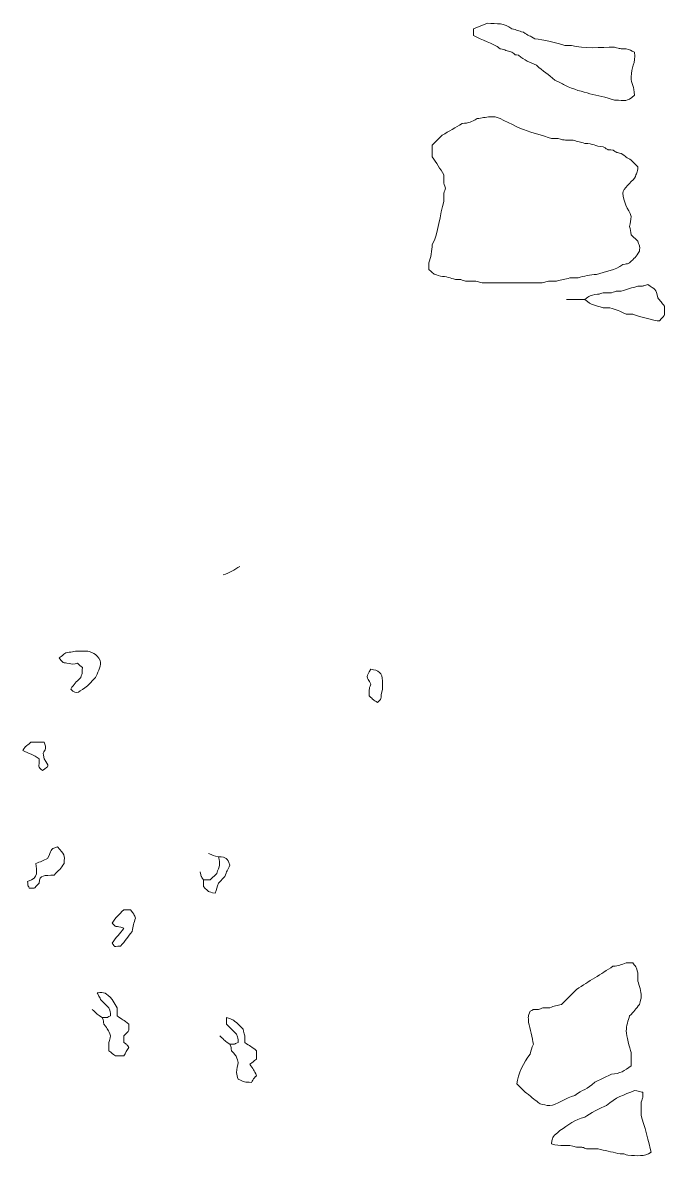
# Model space of a CAD drawing. Header units: millimetres. Extents: x -1760 to -1105, y 422 to 906.
# Drawn here: x -1186.3 to -1131.9, y 442.6 to 538.4 of the extents above; entities that cross this region are included whole.
import ezdxf

# ---------------------------------------------------------------- set-up
doc = ezdxf.new("R2010")
doc.units = ezdxf.units.MM
doc.header["$MEASUREMENT"] = 0
doc.layers.add('layer 1', color=7, linetype='Continuous')

msp = doc.modelspace()

# ---------------------------------------------------------------- linework, layer by layer
at = {"layer": 'layer 1', "color": 225, "lineweight": 0}
for points, knots in [([(-1144.9611, 537.8904), (-1144.5011, 537.7936), (-1144.4411, 537.7073), (-1143.9809, 537.6105), (-1143.9809, 537.6105), (-1143.5454, 537.2907), (-1143.4505, 537.3101), (-1143.0009, 537.0504), (-1143.0009, 537.0504), (-1142.4036, 537.0046), (-1141.0497, 536.6749), (-1140.4808, 536.4906), (-1140.4808, 536.4906), (-1140.4808, 536.4906), (-1139.9208, 536.4906), (-1139.9208, 536.4906), (-1139.9208, 536.4906), (-1138.8817, 536.1535), (-1137.4307, 536.3505), (-1136.2807, 536.3505), (-1136.2807, 536.3505), (-1135.7618, 536.1824), (-1135.8799, 536.2105), (-1135.3005, 536.2105), (-1135.3005, 536.2105), (-1135.0056, 536.1128), (-1134.8765, 536.0588), (-1134.6006, 535.9305), (-1134.6006, 535.9305), (-1134.4874, 534.9213), (-1134.8805, 534.69), (-1134.8805, 533.8305), (-1134.8805, 533.8305), (-1134.8805, 533.1953), (-1134.6174, 533.057), (-1134.6006, 532.2904), (-1134.6006, 532.2904), (-1135.2954, 531.6641), (-1135.3294, 531.8705), (-1136.2807, 531.8705), (-1136.2807, 531.8705), (-1137.7936, 532.361), (-1138.9101, 532.4001), (-1140.4808, 533.1306), (-1140.4808, 533.1306), (-1140.7546, 533.277), (-1141.0358, 533.4301), (-1141.3208, 533.5506), (-1141.3208, 533.5506), (-1141.8526, 534.0416), (-1142.3285, 534.3192), (-1142.8607, 534.8107), (-1142.8607, 534.8107), (-1143.4567, 535.0497), (-1143.8724, 535.2336), (-1144.4007, 535.6506), (-1144.4007, 535.6506), (-1144.963, 535.7683), (-1144.378, 535.5062), (-1144.9607, 535.9305), (-1144.9607, 535.9305), (-1145.4208, 536.0274), (-1145.4807, 536.1136), (-1145.9409, 536.2105), (-1145.9409, 536.2105), (-1146.6373, 536.7218), (-1147.4501, 536.8927), (-1148.1809, 537.3307), (-1148.1809, 537.3307), (-1148.1809, 537.3307), (-1148.1809, 537.8906), (-1148.1809, 537.8906), (-1148.1809, 537.8906), (-1148.1809, 537.8906), (-1147.0224, 538.3649), (-1147.0224, 538.3649), (-1147.0224, 538.3649), (-1146.1824, 538.3003), (-1145.613, 538.4054), (-1144.9607, 537.8906), (-1144.9607, 537.8906), (-1144.9607, 537.8906), (-1144.9611, 537.8904), (-1144.9611, 537.8904)], [0, 0, 0, 0, 0.0454545, 0.0454545, 0.0454545, 0.0454545, 0.0909091, 0.0909091, 0.0909091, 0.0909091, 0.1363636, 0.1363636, 0.1363636, 0.1363636, 0.1818182, 0.1818182, 0.1818182, 0.1818182, 0.2272727, 0.2272727, 0.2272727, 0.2272727, 0.2727273, 0.2727273, 0.2727273, 0.2727273, 0.3181818, 0.3181818, 0.3181818, 0.3181818, 0.3636364, 0.3636364, 0.3636364, 0.3636364, 0.4090909, 0.4090909, 0.4090909, 0.4090909, 0.4545455, 0.4545455, 0.4545455, 0.4545455, 0.5, 0.5, 0.5, 0.5, 0.5454545, 0.5454545, 0.5454545, 0.5454545, 0.5909091, 0.5909091, 0.5909091, 0.5909091, 0.6363636, 0.6363636, 0.6363636, 0.6363636, 0.6818182, 0.6818182, 0.6818182, 0.6818182, 0.7272727, 0.7272727, 0.7272727, 0.7272727, 0.7727273, 0.7727273, 0.7727273, 0.7727273, 0.8181818, 0.8181818, 0.8181818, 0.8181818, 0.8636364, 0.8636364, 0.8636364, 0.8636364, 0.9090909, 0.9090909, 0.9090909, 0.9090909, 1, 1, 1, 1]), ([(-1141.5942, 528.6316), (-1141.5942, 528.6316), (-1141.0342, 528.6316), (-1141.0342, 528.6316), (-1141.0342, 528.6316), (-1140.4531, 528.4431), (-1140.4103, 528.4918), (-1139.7741, 528.4918), (-1139.7741, 528.4918), (-1139.4257, 528.3789), (-1139.1424, 528.3247), (-1138.7939, 528.2116), (-1138.7939, 528.2116), (-1138.0446, 528.1951), (-1137.9511, 527.9853), (-1137.2538, 527.9317), (-1137.2538, 527.9317), (-1136.71, 527.6179), (-1137.0337, 527.6994), (-1136.4139, 527.6518), (-1136.4139, 527.6518), (-1135.9928, 527.4034), (-1136.1761, 527.4691), (-1135.714, 527.3717), (-1135.714, 527.3717), (-1135.3524, 527.0865), (-1135.2457, 527.0344), (-1134.874, 526.8118), (-1134.874, 526.8118), (-1134.874, 526.8118), (-1134.314, 526.2518), (-1134.314, 526.2518), (-1134.314, 526.2518), (-1134.3572, 525.6895), (-1134.3958, 525.7659), (-1134.5939, 525.2716), (-1134.5939, 525.2716), (-1134.8911, 524.9746), (-1135.5741, 524.3936), (-1135.5741, 524.0115), (-1135.5741, 524.0115), (-1135.5741, 523.3114), (-1135.1254, 522.6778), (-1134.8742, 522.0515), (-1134.8742, 522.0515), (-1134.8996, 521.7192), (-1134.9553, 521.5227), (-1135.0141, 521.2115), (-1135.0141, 521.2115), (-1134.9601, 520.932), (-1134.9269, 520.7912), (-1134.8742, 520.5116), (-1134.8742, 520.5116), (-1134.8742, 520.5116), (-1134.3142, 519.9516), (-1134.3142, 519.9516), (-1134.3142, 519.9516), (-1134.1277, 519.4133), (-1134.1545, 519.5766), (-1134.1741, 519.1116), (-1134.1741, 519.1116), (-1134.4628, 518.6398), (-1134.6033, 518.5426), (-1135.0141, 518.1314), (-1135.0141, 518.1314), (-1135.3582, 518.0078), (-1135.2541, 518.0535), (-1135.5741, 517.9916), (-1135.5741, 517.9916), (-1136.2244, 517.5141), (-1137.0725, 517.4083), (-1137.8142, 517.1516), (-1137.8142, 517.1516), (-1138.3182, 517.14), (-1138.9062, 517.0168), (-1139.3543, 516.8715), (-1139.3543, 516.8715), (-1139.3543, 516.8715), (-1140.0542, 516.8715), (-1140.0542, 516.8715), (-1140.0542, 516.8715), (-1140.4891, 516.7306), (-1140.7394, 516.7327), (-1141.1744, 516.5916), (-1141.1744, 516.5916), (-1141.1744, 516.5916), (-1141.8741, 516.5916), (-1141.8741, 516.5916), (-1141.8741, 516.5916), (-1142.4777, 516.396), (-1142.6141, 516.4515), (-1143.2743, 516.4515), (-1143.2743, 516.4515), (-1143.2743, 516.4515), (-1146.2145, 516.4515), (-1146.2145, 516.4515), (-1146.2145, 516.4515), (-1146.2145, 516.4515), (-1147.4746, 516.4515), (-1147.4746, 516.4515), (-1147.4746, 516.4515), (-1148.078, 516.6473), (-1148.2144, 516.5916), (-1148.8746, 516.5916), (-1148.8746, 516.5916), (-1149.369, 516.7517), (-1149.1642, 516.7196), (-1149.7146, 516.7316), (-1149.7146, 516.7316), (-1150.1303, 516.8664), (-1150.5132, 516.9763), (-1150.9747, 517.0116), (-1150.9747, 517.0116), (-1151.6404, 517.2419), (-1151.385, 517.0579), (-1151.9549, 517.5716), (-1151.9549, 517.5716), (-1151.9549, 517.5716), (-1151.9549, 518.1314), (-1151.9549, 518.1314), (-1151.9549, 518.1314), (-1151.8097, 518.5795), (-1151.6859, 519.1674), (-1151.6749, 519.6717), (-1151.6749, 519.6717), (-1151.1389, 520.6003), (-1151.0352, 522.2623), (-1150.6947, 523.3118), (-1150.6947, 523.3118), (-1150.6947, 523.918), (-1150.7627, 523.8958), (-1150.5547, 524.4318), (-1150.5547, 524.4318), (-1150.7627, 524.9679), (-1150.6947, 524.9458), (-1150.6947, 525.5521), (-1150.6947, 525.5521), (-1151.0147, 526.0862), (-1151.3306, 526.5658), (-1151.6749, 527.0921), (-1151.6749, 527.0921), (-1151.6749, 527.0921), (-1151.6749, 528.0723), (-1151.6749, 528.0723), (-1151.6749, 528.0723), (-1151.6749, 528.0723), (-1150.835, 528.9123), (-1150.835, 528.9123), (-1150.835, 528.9123), (-1150.2741, 529.2481), (-1149.7091, 529.5603), (-1149.1549, 529.8923), (-1149.1549, 529.8923), (-1148.5569, 529.9383), (-1148.3874, 530.0279), (-1147.8948, 530.3122), (-1147.8948, 530.3122), (-1147.4766, 530.3445), (-1147.2104, 530.4523), (-1146.7745, 530.4523), (-1146.7745, 530.4523), (-1146.7745, 530.4523), (-1146.3546, 530.4523), (-1146.3546, 530.4523), (-1146.3546, 530.4523), (-1146.0752, 530.4523), (-1144.5132, 529.5682), (-1143.9746, 529.3799), (-1143.9746, 529.3799), (-1143.1163, 529.0797), (-1142.422, 528.9004), (-1141.5947, 528.6322), (-1141.5947, 528.6322), (-1141.5947, 528.6322), (-1141.5942, 528.6316), (-1141.5942, 528.6316)], [0, 0, 0, 0, 0.0222222, 0.0222222, 0.0222222, 0.0222222, 0.0444444, 0.0444444, 0.0444444, 0.0444444, 0.0666667, 0.0666667, 0.0666667, 0.0666667, 0.0888889, 0.0888889, 0.0888889, 0.0888889, 0.1111111, 0.1111111, 0.1111111, 0.1111111, 0.1333333, 0.1333333, 0.1333333, 0.1333333, 0.1555556, 0.1555556, 0.1555556, 0.1555556, 0.1777778, 0.1777778, 0.1777778, 0.1777778, 0.2, 0.2, 0.2, 0.2, 0.2222222, 0.2222222, 0.2222222, 0.2222222, 0.2444444, 0.2444444, 0.2444444, 0.2444444, 0.2666667, 0.2666667, 0.2666667, 0.2666667, 0.2888889, 0.2888889, 0.2888889, 0.2888889, 0.3111111, 0.3111111, 0.3111111, 0.3111111, 0.3333333, 0.3333333, 0.3333333, 0.3333333, 0.3555556, 0.3555556, 0.3555556, 0.3555556, 0.3777778, 0.3777778, 0.3777778, 0.3777778, 0.4, 0.4, 0.4, 0.4, 0.4222222, 0.4222222, 0.4222222, 0.4222222, 0.4444444, 0.4444444, 0.4444444, 0.4444444, 0.4666667, 0.4666667, 0.4666667, 0.4666667, 0.4888889, 0.4888889, 0.4888889, 0.4888889, 0.5111111, 0.5111111, 0.5111111, 0.5111111, 0.5333333, 0.5333333, 0.5333333, 0.5333333, 0.5555556, 0.5555556, 0.5555556, 0.5555556, 0.5777778, 0.5777778, 0.5777778, 0.5777778, 0.6, 0.6, 0.6, 0.6, 0.6222222, 0.6222222, 0.6222222, 0.6222222, 0.6444444, 0.6444444, 0.6444444, 0.6444444, 0.6666667, 0.6666667, 0.6666667, 0.6666667, 0.6888889, 0.6888889, 0.6888889, 0.6888889, 0.7111111, 0.7111111, 0.7111111, 0.7111111, 0.7333333, 0.7333333, 0.7333333, 0.7333333, 0.7555556, 0.7555556, 0.7555556, 0.7555556, 0.7777778, 0.7777778, 0.7777778, 0.7777778, 0.8, 0.8, 0.8, 0.8, 0.8222222, 0.8222222, 0.8222222, 0.8222222, 0.8444444, 0.8444444, 0.8444444, 0.8444444, 0.8666667, 0.8666667, 0.8666667, 0.8666667, 0.8888889, 0.8888889, 0.8888889, 0.8888889, 0.9111111, 0.9111111, 0.9111111, 0.9111111, 0.9333333, 0.9333333, 0.9333333, 0.9333333, 0.9555556, 0.9555556, 0.9555556, 0.9555556, 1, 1, 1, 1]), ([(-1138.7946, 515.0505), (-1138.1758, 514.4927), (-1137.9957, 514.6069), (-1137.2545, 514.3504), (-1137.2545, 514.3504), (-1137.2545, 514.3504), (-1136.6945, 514.3504), (-1136.6945, 514.3504), (-1136.6945, 514.3504), (-1136.1285, 514.1546), (-1135.8316, 514.1005), (-1135.2945, 513.7905), (-1135.2945, 513.7905), (-1135.2945, 513.7905), (-1134.7345, 513.7905), (-1134.7345, 513.7905), (-1134.7345, 513.7905), (-1134.2895, 513.6463), (-1132.9066, 513.2393), (-1132.4944, 513.2305), (-1132.4944, 513.2305), (-1131.9126, 513.8759), (-1132.0744, 513.6083), (-1132.0744, 514.4906), (-1132.0744, 514.4906), (-1132.2838, 514.7499), (-1132.4245, 514.9318), (-1132.6344, 515.1905), (-1132.6344, 515.1905), (-1132.7917, 515.9374), (-1132.8526, 515.8904), (-1133.4744, 516.3108), (-1133.4744, 516.3108), (-1133.9688, 516.1504), (-1133.764, 516.1827), (-1134.3143, 516.1707), (-1134.3143, 516.1707), (-1134.7872, 516.0174), (-1135.2363, 515.9162), (-1135.7145, 515.7507), (-1135.7145, 515.7507), (-1136.265, 515.7391), (-1136.06, 515.771), (-1136.5545, 515.6107), (-1136.5545, 515.6107), (-1136.5545, 515.6107), (-1137.2544, 515.6107), (-1137.2544, 515.6107), (-1137.2544, 515.6107), (-1137.6653, 515.4745), (-1137.5119, 515.5047), (-1137.9543, 515.4708), (-1137.9543, 515.4708), (-1138.5221, 515.2743), (-1138.3047, 515.4101), (-1138.7942, 515.0508), (-1138.7942, 515.0508), (-1138.7942, 515.0508), (-1140.3344, 515.0508), (-1140.3344, 515.0508)], [0, 0, 0, 0, 0.0625, 0.0625, 0.0625, 0.0625, 0.125, 0.125, 0.125, 0.125, 0.1875, 0.1875, 0.1875, 0.1875, 0.25, 0.25, 0.25, 0.25, 0.3125, 0.3125, 0.3125, 0.3125, 0.375, 0.375, 0.375, 0.375, 0.4375, 0.4375, 0.4375, 0.4375, 0.5, 0.5, 0.5, 0.5, 0.5625, 0.5625, 0.5625, 0.5625, 0.625, 0.625, 0.625, 0.625, 0.6875, 0.6875, 0.6875, 0.6875, 0.75, 0.75, 0.75, 0.75, 0.8125, 0.8125, 0.8125, 0.8125, 0.875, 0.875, 0.875, 0.875, 1, 1, 1, 1]), ([(-1180.0975, 485.0898), (-1179.9398, 484.8944), (-1179.6775, 484.6559), (-1179.6775, 484.3899), (-1179.6775, 484.3899), (-1179.6775, 484.0419), (-1179.967, 483.4554), (-1180.0975, 483.1298), (-1180.0975, 483.1298), (-1180.0975, 483.1298), (-1180.7974, 482.4297), (-1180.7974, 482.4297), (-1180.7974, 482.4297), (-1181.4423, 482.0079), (-1181.6926, 481.5617), (-1182.1976, 482.1498), (-1182.1976, 482.1498), (-1181.9088, 482.6216), (-1181.7684, 482.719), (-1181.3576, 483.1299), (-1181.3576, 483.1299), (-1181.1973, 483.6242), (-1181.2296, 483.4196), (-1181.2176, 483.9699), (-1181.2176, 483.9699), (-1181.912, 484.5426), (-1181.2929, 484.319), (-1182.0575, 484.2497), (-1182.0575, 484.2497), (-1182.8816, 484.5171), (-1182.7215, 484.1377), (-1183.1776, 484.8099), (-1183.1776, 484.8099), (-1182.9127, 484.9796), (-1182.8714, 485.0252), (-1182.6177, 485.2298), (-1182.6177, 485.2298), (-1182.1995, 485.2619), (-1181.9334, 485.3697), (-1181.4975, 485.3697), (-1181.4975, 485.3697), (-1181.4975, 485.3697), (-1181.0775, 485.3697), (-1181.0775, 485.3697), (-1181.0775, 485.3697), (-1180.5498, 485.3697), (-1180.5246, 485.2694), (-1180.0975, 485.0898)], [0, 0, 0, 0, 0.0769231, 0.0769231, 0.0769231, 0.0769231, 0.1538462, 0.1538462, 0.1538462, 0.1538462, 0.2307692, 0.2307692, 0.2307692, 0.2307692, 0.3076923, 0.3076923, 0.3076923, 0.3076923, 0.3846154, 0.3846154, 0.3846154, 0.3846154, 0.4615385, 0.4615385, 0.4615385, 0.4615385, 0.5384615, 0.5384615, 0.5384615, 0.5384615, 0.6153846, 0.6153846, 0.6153846, 0.6153846, 0.6923077, 0.6923077, 0.6923077, 0.6923077, 0.7692308, 0.7692308, 0.7692308, 0.7692308, 0.8461538, 0.8461538, 0.8461538, 0.8461538, 1, 1, 1, 1]), ([(-1155.8751, 482.8491), (-1155.8751, 482.8491), (-1155.8751, 482.1492), (-1155.8751, 482.1492), (-1155.8751, 482.1492), (-1156.1192, 481.3966), (-1155.8077, 481.4479), (-1156.2951, 481.0292), (-1156.2951, 481.0292), (-1156.6926, 481.2687), (-1156.6346, 481.2364), (-1156.9951, 481.589), (-1156.9951, 481.589), (-1156.9951, 482.1805), (-1157.0546, 482.0552), (-1156.8551, 482.5692), (-1156.8551, 482.5692), (-1157.2368, 483.2305), (-1157.3079, 483.194), (-1156.8551, 483.8293), (-1156.8551, 483.8293), (-1156.2536, 483.7699), (-1155.8749, 483.5083), (-1155.8749, 482.8491), (-1155.8749, 482.8491), (-1155.8749, 482.8491), (-1155.8751, 482.8491), (-1155.8751, 482.8491)], [0, 0, 0, 0, 0.125, 0.125, 0.125, 0.125, 0.25, 0.25, 0.25, 0.25, 0.375, 0.375, 0.375, 0.375, 0.5, 0.5, 0.5, 0.5, 0.625, 0.625, 0.625, 0.625, 0.75, 0.75, 0.75, 0.75, 1, 1, 1, 1]), ([(-1184.8566, 476.2683), (-1185.354, 476.6334), (-1185.7188, 476.7183), (-1186.2568, 476.9682), (-1186.2568, 476.9682), (-1185.9367, 477.4513), (-1186.0307, 477.2841), (-1185.5569, 477.6683), (-1185.5569, 477.6683), (-1185.5569, 477.6683), (-1184.4367, 477.6683), (-1184.4367, 477.6683), (-1184.4367, 477.6683), (-1184.0504, 476.6138), (-1184.7475, 477.2665), (-1184.4367, 476.2681), (-1184.4367, 476.2681), (-1184.4367, 476.2681), (-1184.4367, 476.2694), (-1184.4367, 476.2694), (-1184.4367, 476.2694), (-1184.0495, 475.5985), (-1183.9512, 475.7139), (-1184.5767, 475.2892), (-1184.5767, 475.2892), (-1185.0124, 475.6635), (-1184.8566, 475.5368), (-1184.8566, 476.2694), (-1184.8566, 476.2694), (-1184.8566, 476.2694), (-1184.8566, 476.2683), (-1184.8566, 476.2683)], [0, 0, 0, 0, 0.1111111, 0.1111111, 0.1111111, 0.1111111, 0.2222222, 0.2222222, 0.2222222, 0.2222222, 0.3333333, 0.3333333, 0.3333333, 0.3333333, 0.4444444, 0.4444444, 0.4444444, 0.4444444, 0.5555556, 0.5555556, 0.5555556, 0.5555556, 0.6666667, 0.6666667, 0.6666667, 0.6666667, 0.7777778, 0.7777778, 0.7777778, 0.7777778, 1, 1, 1, 1]), ([(-1185.1373, 467.4477), (-1184.7938, 467.5886), (-1184.4868, 467.6773), (-1184.1571, 467.8677), (-1184.1571, 467.8677), (-1183.7445, 468.5827), (-1184.0567, 468.6302), (-1183.3171, 468.8478), (-1183.3171, 468.8478), (-1182.7151, 468.1957), (-1182.71, 468.1857), (-1182.7571, 467.4477), (-1182.7571, 467.4477), (-1183.0458, 466.9758), (-1183.1862, 466.8786), (-1183.5971, 466.4675), (-1183.5971, 466.4675), (-1184.4077, 466.3747), (-1184.8565, 466.5552), (-1184.8566, 465.7676), (-1184.8566, 465.7676), (-1185.4555, 465.2278), (-1184.9912, 465.4171), (-1185.6966, 465.3476), (-1185.6966, 465.3476), (-1185.8709, 465.7522), (-1185.7966, 465.3986), (-1185.8478, 465.9295), (-1185.8478, 465.9295), (-1184.8138, 466.2242), (-1185.1195, 466.8047), (-1185.1373, 467.4477)], [0, 0, 0, 0, 0.1111111, 0.1111111, 0.1111111, 0.1111111, 0.2222222, 0.2222222, 0.2222222, 0.2222222, 0.3333333, 0.3333333, 0.3333333, 0.3333333, 0.4444444, 0.4444444, 0.4444444, 0.4444444, 0.5555556, 0.5555556, 0.5555556, 0.5555556, 0.6666667, 0.6666667, 0.6666667, 0.6666667, 0.7777778, 0.7777778, 0.7777778, 0.7777778, 1, 1, 1, 1]), ([(-1169.7358, 468.0079), (-1169.5217, 467.3473), (-1169.6589, 467.2346), (-1169.8759, 466.6077), (-1169.8759, 466.6077), (-1169.8759, 466.6077), (-1170.4359, 466.0477), (-1170.4359, 466.0477), (-1170.4359, 466.0477), (-1170.4359, 466.0477), (-1170.9957, 466.0477), (-1170.9957, 466.0477), (-1170.9957, 466.0477), (-1170.9957, 466.0477), (-1170.9957, 465.4878), (-1170.9957, 465.4878), (-1170.9957, 465.4878), (-1170.4918, 465.0225), (-1170.6662, 465.0649), (-1170.0157, 464.9278), (-1170.0157, 464.9278), (-1169.8806, 465.2571), (-1169.8453, 465.4296), (-1169.7356, 465.7678), (-1169.7356, 465.7678), (-1169.7356, 465.7678), (-1169.1758, 466.3278), (-1169.1758, 466.3278), (-1169.1758, 466.3278), (-1169.0507, 466.798), (-1168.9438, 466.8631), (-1168.7558, 467.3078), (-1168.7558, 467.3078), (-1169.0237, 467.928), (-1169.011, 467.9521), (-1169.7358, 468.0079), (-1169.7358, 468.0079), (-1170.1542, 468.0959), (-1170.1934, 468.1343), (-1170.5758, 468.2876)], [0, 0, 0, 0, 0.0909091, 0.0909091, 0.0909091, 0.0909091, 0.1818182, 0.1818182, 0.1818182, 0.1818182, 0.2727273, 0.2727273, 0.2727273, 0.2727273, 0.3636364, 0.3636364, 0.3636364, 0.3636364, 0.4545455, 0.4545455, 0.4545455, 0.4545455, 0.5454545, 0.5454545, 0.5454545, 0.5454545, 0.6363636, 0.6363636, 0.6363636, 0.6363636, 0.7272727, 0.7272727, 0.7272727, 0.7272727, 0.8181818, 0.8181818, 0.8181818, 0.8181818, 1, 1, 1, 1]), ([(-1177.1573, 463.5282), (-1176.8171, 463.1064), (-1176.9375, 463.3168), (-1176.7373, 462.8283), (-1176.7373, 462.8283), (-1176.8599, 462.4503), (-1176.9418, 462.1079), (-1177.0173, 461.7082), (-1177.0173, 461.7082), (-1177.3997, 461.2365), (-1177.5657, 460.9159), (-1177.9974, 460.4481), (-1177.9974, 460.4481), (-1178.7663, 460.4648), (-1178.3638, 460.3394), (-1178.6974, 460.728), (-1178.6974, 460.728), (-1178.3702, 461.2628), (-1178.0445, 461.4533), (-1177.7172, 461.9881), (-1177.7172, 461.9881), (-1178.4751, 462.2823), (-1178.2476, 461.8844), (-1178.6974, 462.4081), (-1178.6974, 462.4081), (-1178.3901, 462.9105), (-1178.1539, 463.0916), (-1177.7172, 463.5282), (-1177.7172, 463.5282), (-1177.7172, 463.5282), (-1177.1573, 463.5282), (-1177.1573, 463.5282)], [0, 0, 0, 0, 0.1111111, 0.1111111, 0.1111111, 0.1111111, 0.2222222, 0.2222222, 0.2222222, 0.2222222, 0.3333333, 0.3333333, 0.3333333, 0.3333333, 0.4444444, 0.4444444, 0.4444444, 0.4444444, 0.5555556, 0.5555556, 0.5555556, 0.5555556, 0.6666667, 0.6666667, 0.6666667, 0.6666667, 0.7777778, 0.7777778, 0.7777778, 0.7777778, 1, 1, 1, 1]), ([(-1134.735, 459.0484), (-1134.3757, 458.559), (-1134.5115, 458.7763), (-1134.315, 458.2085), (-1134.315, 458.2085), (-1134.315, 458.2085), (-1134.315, 457.5086), (-1134.315, 457.5086), (-1134.315, 457.5086), (-1134.1995, 457.1517), (-1134.0351, 456.643), (-1134.0351, 456.2485), (-1134.0351, 456.2485), (-1134.0351, 455.9447), (-1134.1083, 455.9013), (-1134.175, 455.5484), (-1134.175, 455.5484), (-1134.4881, 455.1626), (-1134.641, 454.951), (-1135.0149, 454.5684), (-1135.0149, 454.5684), (-1135.1307, 454.2117), (-1135.295, 453.7028), (-1135.295, 453.3083), (-1135.295, 453.3083), (-1135.295, 452.8943), (-1135.0051, 451.8892), (-1134.8751, 451.4881), (-1134.8751, 451.4881), (-1134.8751, 451.4881), (-1134.8751, 450.3679), (-1134.8751, 450.3679), (-1134.8751, 450.3679), (-1135.4515, 449.913), (-1135.8119, 449.7251), (-1136.5432, 449.644), (-1136.5432, 449.644), (-1136.5432, 449.644), (-1137.9551, 448.9681), (-1137.9551, 448.9681), (-1137.9551, 448.9681), (-1138.6231, 448.3514), (-1138.9651, 448.3768), (-1139.6352, 447.8478), (-1139.6352, 447.8478), (-1140.3378, 447.6998), (-1141.2511, 447.0079), (-1141.7351, 447.0079), (-1141.7351, 447.0079), (-1142.071, 447.0079), (-1142.265, 447.0892), (-1142.5751, 447.1477), (-1142.5751, 447.1477), (-1142.8268, 447.3467), (-1142.8792, 447.3968), (-1143.1351, 447.5677), (-1143.1351, 447.5677), (-1143.4641, 447.8709), (-1143.4957, 447.8983), (-1143.835, 448.1278), (-1143.835, 448.1278), (-1143.835, 448.1278), (-1144.5351, 448.8277), (-1144.5351, 448.8277), (-1144.5351, 448.8277), (-1144.4697, 449.6782), (-1143.9386, 450.6843), (-1143.4149, 451.3477), (-1143.4149, 451.3477), (-1143.3267, 451.7661), (-1143.2884, 451.8053), (-1143.1349, 452.1877), (-1143.1349, 452.1877), (-1143.233, 452.707), (-1143.3974, 453.522), (-1143.5549, 454.008), (-1143.5549, 454.008), (-1143.5549, 454.5994), (-1143.6144, 454.4742), (-1143.4149, 454.9882), (-1143.4149, 454.9882), (-1142.9679, 455.1656), (-1143.2813, 455.1159), (-1142.715, 455.128), (-1142.715, 455.128), (-1142.196, 455.2963), (-1142.3142, 455.2681), (-1141.7348, 455.2681), (-1141.7348, 455.2681), (-1141.3672, 455.3955), (-1141.152, 455.4731), (-1140.7549, 455.548), (-1140.7549, 455.548), (-1140.7549, 455.548), (-1139.4948, 456.8081), (-1139.4948, 456.8081), (-1139.4948, 456.8081), (-1138.4609, 457.4844), (-1137.4267, 458.1065), (-1136.4146, 458.7683), (-1136.4146, 458.7683), (-1135.8974, 458.8078), (-1135.7524, 458.8899), (-1135.2945, 459.0483), (-1135.2945, 459.0483), (-1135.2945, 459.0483), (-1134.7345, 459.0483), (-1134.7345, 459.0483), (-1134.7345, 459.0483), (-1134.7345, 459.0483), (-1134.735, 459.0484), (-1134.735, 459.0484)], [0, 0, 0, 0, 0.0344828, 0.0344828, 0.0344828, 0.0344828, 0.0689655, 0.0689655, 0.0689655, 0.0689655, 0.1034483, 0.1034483, 0.1034483, 0.1034483, 0.137931, 0.137931, 0.137931, 0.137931, 0.1724138, 0.1724138, 0.1724138, 0.1724138, 0.2068966, 0.2068966, 0.2068966, 0.2068966, 0.2413793, 0.2413793, 0.2413793, 0.2413793, 0.2758621, 0.2758621, 0.2758621, 0.2758621, 0.3103448, 0.3103448, 0.3103448, 0.3103448, 0.3448276, 0.3448276, 0.3448276, 0.3448276, 0.3793103, 0.3793103, 0.3793103, 0.3793103, 0.4137931, 0.4137931, 0.4137931, 0.4137931, 0.4482759, 0.4482759, 0.4482759, 0.4482759, 0.4827586, 0.4827586, 0.4827586, 0.4827586, 0.5172414, 0.5172414, 0.5172414, 0.5172414, 0.5517241, 0.5517241, 0.5517241, 0.5517241, 0.5862069, 0.5862069, 0.5862069, 0.5862069, 0.6206897, 0.6206897, 0.6206897, 0.6206897, 0.6551724, 0.6551724, 0.6551724, 0.6551724, 0.6896552, 0.6896552, 0.6896552, 0.6896552, 0.7241379, 0.7241379, 0.7241379, 0.7241379, 0.7586207, 0.7586207, 0.7586207, 0.7586207, 0.7931034, 0.7931034, 0.7931034, 0.7931034, 0.8275862, 0.8275862, 0.8275862, 0.8275862, 0.862069, 0.862069, 0.862069, 0.862069, 0.8965517, 0.8965517, 0.8965517, 0.8965517, 0.9310345, 0.9310345, 0.9310345, 0.9310345, 1, 1, 1, 1]), ([(-1179.677, 455.9682), (-1179.677, 455.9682), (-1178.9769, 455.2683), (-1178.9769, 455.2683), (-1178.9769, 455.2683), (-1178.8408, 454.8573), (-1178.8709, 455.0108), (-1178.8371, 454.5684), (-1178.8371, 454.5684), (-1179.284, 454.3909), (-1178.9706, 454.4407), (-1179.537, 454.4283), (-1179.537, 454.4283), (-1179.4188, 454.0992), (-1179.4592, 454.1653), (-1179.3969, 453.8683), (-1179.3969, 453.8683), (-1179.0316, 453.4054), (-1179.0461, 453.4095), (-1178.8371, 452.8883), (-1178.8371, 452.8883), (-1178.9, 452.5875), (-1178.8713, 452.6473), (-1178.9769, 452.3282), (-1178.9769, 452.3282), (-1178.9769, 452.3282), (-1178.9769, 451.6283), (-1178.9769, 451.6283), (-1178.9769, 451.6283), (-1178.7252, 451.4294), (-1178.6728, 451.3793), (-1178.4171, 451.2084), (-1178.4171, 451.2084), (-1178.4171, 451.2084), (-1177.717, 451.2084), (-1177.717, 451.2084), (-1177.717, 451.2084), (-1177.597, 451.4073), (-1177.417, 451.7095), (-1177.297, 451.9083), (-1177.297, 451.9083), (-1177.6089, 452.3411), (-1177.2783, 452.01), (-1177.717, 452.3282), (-1177.717, 452.3282), (-1177.717, 452.3282), (-1177.717, 452.8883), (-1177.717, 452.8883), (-1177.717, 452.8883), (-1177.1781, 453.4862), (-1177.3141, 453.0834), (-1177.297, 453.8683), (-1177.297, 453.8683), (-1177.7293, 454.2579), (-1177.8458, 454.2516), (-1178.2772, 454.5684), (-1178.2772, 454.5684), (-1178.2772, 454.5684), (-1178.2904, 455.2609), (-1178.2904, 455.2609), (-1178.2904, 455.2609), (-1178.2904, 455.2609), (-1178.6974, 455.9684), (-1178.6974, 455.9684), (-1178.6974, 455.9684), (-1179.2477, 456.4764), (-1179.3338, 456.639), (-1179.9573, 456.5284), (-1179.9573, 456.5284), (-1179.9407, 456.4912), (-1179.6932, 456.0056), (-1179.6772, 455.9684), (-1179.6772, 455.9684), (-1179.6772, 455.9684), (-1179.677, 455.9682), (-1179.677, 455.9682)], [0, 0, 0, 0, 0.05, 0.05, 0.05, 0.05, 0.1, 0.1, 0.1, 0.1, 0.15, 0.15, 0.15, 0.15, 0.2, 0.2, 0.2, 0.2, 0.25, 0.25, 0.25, 0.25, 0.3, 0.3, 0.3, 0.3, 0.35, 0.35, 0.35, 0.35, 0.4, 0.4, 0.4, 0.4, 0.45, 0.45, 0.45, 0.45, 0.5, 0.5, 0.5, 0.5, 0.55, 0.55, 0.55, 0.55, 0.6, 0.6, 0.6, 0.6, 0.65, 0.65, 0.65, 0.65, 0.7, 0.7, 0.7, 0.7, 0.75, 0.75, 0.75, 0.75, 0.8, 0.8, 0.8, 0.8, 0.85, 0.85, 0.85, 0.85, 0.9, 0.9, 0.9, 0.9, 1, 1, 1, 1]), ([(-1168.7568, 452.1875), (-1168.6385, 451.8587), (-1168.6791, 451.9248), (-1168.6168, 451.6278), (-1168.6168, 451.6278), (-1168.1032, 451.0579), (-1168.2871, 451.3133), (-1168.0568, 450.6476), (-1168.0568, 450.6476), (-1168.1155, 450.3374), (-1168.1968, 450.1435), (-1168.1968, 449.8077), (-1168.1968, 449.8077), (-1168.1968, 449.5641), (-1168.1261, 449.4567), (-1168.0568, 449.2476), (-1168.0568, 449.2476), (-1167.5073, 448.9922), (-1167.5803, 448.9816), (-1166.9367, 448.9677), (-1166.9367, 448.9677), (-1166.7434, 449.3073), (-1166.8434, 449.2011), (-1166.5167, 449.5277), (-1166.5167, 449.5277), (-1166.7093, 449.9832), (-1166.8067, 450.095), (-1167.0768, 450.5078), (-1167.0768, 450.5078), (-1166.8118, 450.6774), (-1166.7704, 450.7233), (-1166.5167, 450.9276), (-1166.5167, 450.9276), (-1166.5167, 450.9276), (-1166.5167, 451.6278), (-1166.5167, 451.6278), (-1166.5167, 451.6278), (-1166.9489, 452.0173), (-1167.0655, 452.0111), (-1167.4969, 452.3277), (-1167.4969, 452.3277), (-1167.4969, 452.3277), (-1167.4969, 452.8877), (-1167.4969, 452.8877), (-1167.4969, 452.8877), (-1167.6206, 453.2319), (-1167.5751, 453.1276), (-1167.6368, 453.4476), (-1167.6368, 453.4476), (-1167.6368, 453.4476), (-1168.1968, 454.0076), (-1168.1968, 454.0076), (-1168.1968, 454.0076), (-1168.6358, 454.2946), (-1168.5334, 454.2939), (-1169.0368, 454.4276), (-1169.0368, 454.4276), (-1169.0516, 454.2108), (-1169.0846, 454.2847), (-1169.0368, 453.8676), (-1169.0368, 453.8676), (-1169.0368, 453.8676), (-1168.1968, 453.0276), (-1168.1968, 453.0276), (-1168.1968, 453.0276), (-1168.0606, 452.6166), (-1168.0908, 452.7699), (-1168.0568, 452.3277), (-1168.0568, 452.3277), (-1168.5039, 452.1503), (-1168.1905, 452.2), (-1168.7568, 452.1875), (-1168.7568, 452.1875), (-1169.1918, 452.4538), (-1169.2128, 452.5036), (-1169.5968, 452.8877)], [0, 0, 0, 0, 0.05, 0.05, 0.05, 0.05, 0.1, 0.1, 0.1, 0.1, 0.15, 0.15, 0.15, 0.15, 0.2, 0.2, 0.2, 0.2, 0.25, 0.25, 0.25, 0.25, 0.3, 0.3, 0.3, 0.3, 0.35, 0.35, 0.35, 0.35, 0.4, 0.4, 0.4, 0.4, 0.45, 0.45, 0.45, 0.45, 0.5, 0.5, 0.5, 0.5, 0.55, 0.55, 0.55, 0.55, 0.6, 0.6, 0.6, 0.6, 0.65, 0.65, 0.65, 0.65, 0.7, 0.7, 0.7, 0.7, 0.75, 0.75, 0.75, 0.75, 0.8, 0.8, 0.8, 0.8, 0.85, 0.85, 0.85, 0.85, 0.9, 0.9, 0.9, 0.9, 1, 1, 1, 1]), ([(-1133.8949, 448.1278), (-1133.9065, 447.5772), (-1133.8746, 447.7822), (-1134.0349, 447.2878), (-1134.0349, 447.2878), (-1134.0349, 447.2878), (-1134.0349, 446.7278), (-1134.0349, 446.7278), (-1134.0349, 446.7278), (-1134.0349, 446.7278), (-1134.0349, 446.1679), (-1134.0349, 446.1679), (-1134.0349, 446.1679), (-1133.8058, 445.4611), (-1133.3421, 443.7865), (-1133.195, 443.0876), (-1133.195, 443.0876), (-1133.8234, 442.6398), (-1134.3343, 442.8077), (-1135.155, 442.8077), (-1135.155, 442.8077), (-1135.6494, 442.9679), (-1135.4446, 442.9358), (-1135.995, 442.9476), (-1135.995, 442.9476), (-1136.5444, 443.1259), (-1137.1035, 443.1824), (-1137.675, 443.3676), (-1137.675, 443.3676), (-1137.675, 443.3676), (-1138.6552, 443.3676), (-1138.6552, 443.3676), (-1138.6552, 443.3676), (-1139.1495, 443.5279), (-1138.9447, 443.4958), (-1139.4952, 443.5076), (-1139.4952, 443.5076), (-1140.3396, 443.7814), (-1140.8287, 443.4902), (-1141.5953, 443.7876), (-1141.5953, 443.7876), (-1141.5238, 444.5115), (-1141.4534, 444.3495), (-1140.8952, 444.9078), (-1140.8952, 444.9078), (-1140.1866, 445.3712), (-1139.6289, 445.8522), (-1138.7951, 446.0279), (-1138.7951, 446.0279), (-1138.3739, 446.3371), (-1137.4535, 446.8055), (-1136.9751, 447.008), (-1136.9751, 447.008), (-1136.2251, 447.7002), (-1135.4774, 447.9141), (-1134.595, 448.2682), (-1134.595, 448.2682), (-1134.3902, 448.2682), (-1133.9055, 448.1281), (-1133.8951, 448.1281), (-1133.8951, 448.1281), (-1133.8951, 448.1281), (-1133.8949, 448.1278), (-1133.8949, 448.1278)], [0, 0, 0, 0, 0.0588235, 0.0588235, 0.0588235, 0.0588235, 0.1176471, 0.1176471, 0.1176471, 0.1176471, 0.1764706, 0.1764706, 0.1764706, 0.1764706, 0.2352941, 0.2352941, 0.2352941, 0.2352941, 0.2941176, 0.2941176, 0.2941176, 0.2941176, 0.3529412, 0.3529412, 0.3529412, 0.3529412, 0.4117647, 0.4117647, 0.4117647, 0.4117647, 0.4705882, 0.4705882, 0.4705882, 0.4705882, 0.5294118, 0.5294118, 0.5294118, 0.5294118, 0.5882353, 0.5882353, 0.5882353, 0.5882353, 0.6470588, 0.6470588, 0.6470588, 0.6470588, 0.7058824, 0.7058824, 0.7058824, 0.7058824, 0.7647059, 0.7647059, 0.7647059, 0.7647059, 0.8235294, 0.8235294, 0.8235294, 0.8235294, 0.8823529, 0.8823529, 0.8823529, 0.8823529, 1, 1, 1, 1])]:
    msp.add_open_spline(points, degree=3, knots=knots, dxfattribs=at)
for points in [[(-1167.9167, 492.5097), (-1168.3662, 492.2407), (-1168.8094, 491.9447), (-1169.3167, 491.8098)], [(-1170.9959, 466.0482), (-1171.2409, 466.4633), (-1171.1862, 466.2832), (-1171.276, 466.7483)], [(-1179.537, 454.4281), (-1179.9719, 454.6941), (-1179.9929, 454.7441), (-1180.3769, 455.128)]]:
    msp.add_open_spline(points, degree=3, dxfattribs=at)

doc.saveas('drawing.dxf')
